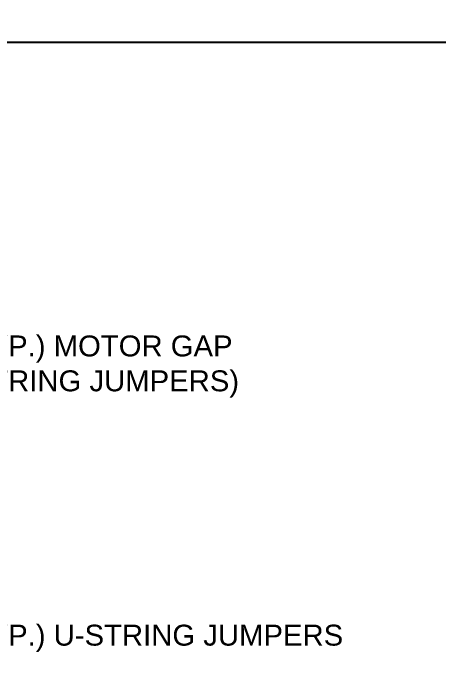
# Model space of a CAD drawing. Header units: inches. Extents: x -4 to 3761, y -12 to 63679.
# Drawn here: x 17.16 to 19.07, y 6.843 to 9.754 of the extents above; entities that cross this region are included whole.
import ezdxf
from ezdxf import colors
from ezdxf.entities.mleader import LeaderData, LeaderLine
from ezdxf.enums import TextEntityAlignment as Align
from ezdxf.math import Vec2, Vec3

# ---------------------------------------------------------------- set-up
doc = ezdxf.new("R2018")
doc.units = ezdxf.units.IN
doc.header["$MEASUREMENT"] = 0
doc.layers.add('E-DIM', color=7, linetype='Continuous')
doc.layers.add('G-ANNO-TEXT', color=1, linetype='Continuous')
doc.styles.add('NEI-A', font='arial.ttf')
doc.styles.get("Standard").update_dxf_attribs({"font": 'arial.ttf'})

# ---------------------------------------------------------------- blocks, each defined once
blk = doc.blocks.new('DETAIL-TITLE_WITH_SCALE')
at = {"color": 153, "style": 'NEI-A'}
blk.add_attdef('DETAIL_NO', text='', height=0.25, dxfattribs=at).set_placement((0.25, 0), align=Align.MIDDLE_CENTER)
at = {"color": 153, "lineweight": 30, "flags": 104}
blk.add_attdef('DETAIL_TITLE', text='', height=0.25, dxfattribs=at).set_placement((0.625, 0.024), align=Align.BOTTOM_LEFT)
at = {"color": 7, "style": 'NEI-A'}
blk.add_attdef('SCALE', text='', height=0.1094, dxfattribs=at).set_placement((1.1792, -0.101), align=Align.TOP_LEFT)

msp = doc.modelspace()

# ---------------------------------------------------------------- block references
at = {"layer": 'E-DIM'}
ref = msp.add_blockref('DETAIL-TITLE_WITH_SCALE', (0.6477, 12.6112), dxfattribs=dict(at, xscale=0.46875, yscale=0.46875, zscale=0.46875))
lines = msp.add_mtext('{\\LDC BLOCK TYPE-1 (1) OPTIMIZERS / (2) STRINGS}', dxfattribs={"layer": 'G-ANNO-TEXT', "insert": (0.9407, 12.6225), "char_height": 2.5, "attachment_point": 1})
ref.add_attrib('DETAIL_TITLE', '', (0.9407, 12.6225), dxfattribs={"flags": 104}).embed_mtext(lines)

# ---------------------------------------------------------------- leaders
at = {"layer": 'G-ANNO-TEXT'}
ml = msp.add_multileader_mtext('Standard', dxfattribs=at)
ml.set_content('(TYP.) MOTOR GAP\\P(STRING JUMPERS)', color=256, style='NEI-A')
ml.set_leader_properties()
ml.build(insert=Vec2(0, 0))
ml.multileader.update_dxf_attribs({"dogleg_length": 0.36, "arrow_head_size": 0.0879})
ctx = ml.context
ctx.base_point, ctx.char_height, ctx.arrow_head_size, ctx.landing_gap_size, ctx.plane_origin = Vec3(16.8375, 8.2488, -0.0895), 0.09375, 0.0879, 0.09, Vec3(41.4908, -15.921, -0.0895)
notes = []
notes.append((ctx, [(0, (1, 1, 0), (16.6575, 8.2488, -0.0895), (1, 0), 0.1801, [(1, [(16.5072, 8.1211, -0.0895)], 0, [])])]))
ctx.mtext.insert, ctx.mtext.width, ctx.mtext.flow_direction = Vec3(16.9276, 8.3094, -0.0895), 1.240407, 5
ctx.mtext.has_bg_fill, ctx.mtext.bg_color, ctx.mtext.bg_scale_factor, ctx.mtext.bg_transparency, ctx.mtext.use_window_bg_color = 1, -1073741824, 1.5, 0, 1
ml = msp.add_multileader_mtext('Standard', dxfattribs=at)
ml.set_content('(TYP.) U-STRING JUMPERS', color=256, style='NEI-A')
ml.set_leader_properties()
ml.build(insert=Vec2(0, 0))
ml.multileader.update_dxf_attribs({"dogleg_length": 0.36, "arrow_head_size": 0.0879})
ctx = ml.context
ctx.base_point, ctx.char_height, ctx.arrow_head_size, ctx.landing_gap_size, ctx.plane_origin = Vec3(16.8375, 6.9535, -0.0895), 0.09375, 0.0879, 0.09, Vec3(41.322, -19.2031, -0.0895)
notes.append((ctx, [(0, (1, 1, 0), (16.6575, 6.9535, -0.0895), (1, 0), 0.1801, [(1, [(16.5026, 6.7967, -0.0895)], 0, [])])]))
ctx.mtext.insert, ctx.mtext.width, ctx.mtext.flow_direction = Vec3(16.9276, 7.0142, -0.0895), 1.703977, 5
ctx.mtext.has_bg_fill, ctx.mtext.bg_color, ctx.mtext.bg_scale_factor, ctx.mtext.bg_transparency, ctx.mtext.use_window_bg_color = 1, -1073741824, 1.5, 0, 1
for ctx, leaders in notes:
    for number, flags, end, landing, length, lines in leaders:
        leader = LeaderData()
        leader.index, (leader.has_last_leader_line, leader.has_dogleg_vector, leader.attachment_direction) = number, flags
        leader.last_leader_point, leader.dogleg_vector, leader.dogleg_length = Vec3(end), Vec3(landing), length
        for number, points, colour, breaks in lines:
            line = LeaderLine()
            line.index, line.vertices, line.color, line.breaks = number, Vec3.list(points), colors.encode_raw_color(colour), breaks
            leader.lines.append(line)
        ctx.leaders.append(leader)

doc.saveas('drawing.dxf')
